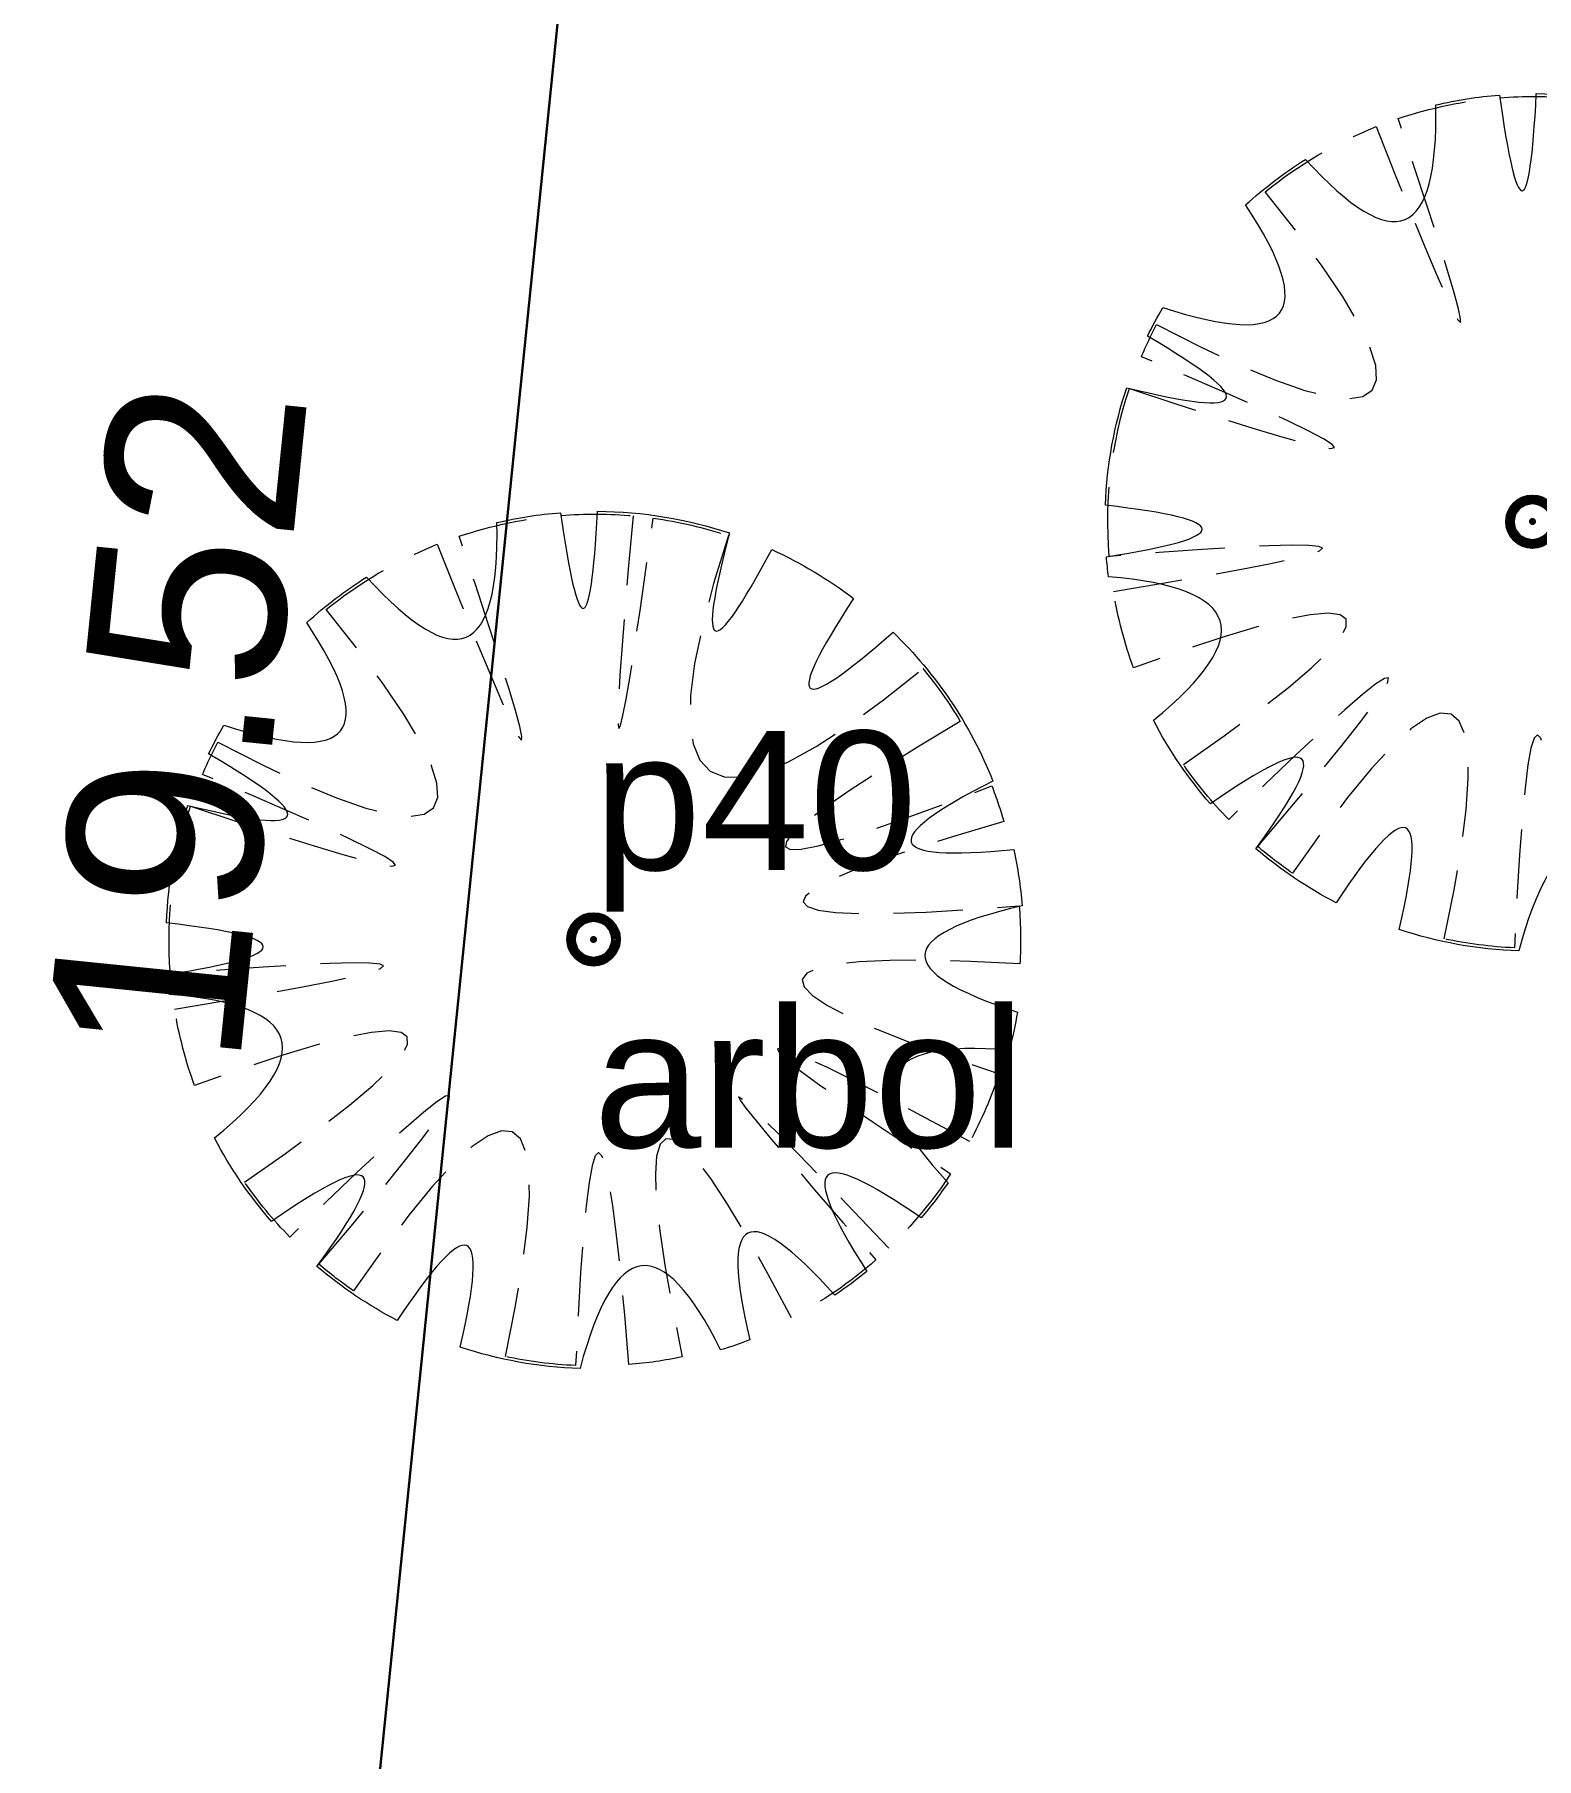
# Model space of a CAD drawing. Header units: metres. Extents: x 859577 to 860336, y 1645916 to 1646650.
# Drawn here: x 859934.48 to 859939.89, y 1645995.6 to 1646001.81 of the extents above; entities that cross this region are included whole.
import ezdxf

# ---------------------------------------------------------------- set-up
doc = ezdxf.new("R2010")
doc.units = ezdxf.units.M
doc.linetypes.add('DASHED', pattern=[0.75, 0.5, -0.25])
for name, color, linetype in [('A-CALZADA', 252, 'Continuous'), ('C-PROP-LINE', 230, 'Continuous'), ('C-PROP-LINE-TEXT', 7, 'Continuous')]:
    doc.layers.add(name, color=color, linetype=linetype)
for name, color, linetype, lineweight in [('arbol', 174, 'Continuous', 100), ('HATCH', 253, 'Continuous', 0), ('VIEW THIC 0.0', 7, 'Continuous', 0)]:
    doc.layers.add(name, color=color, linetype=linetype, lineweight=lineweight)
doc.styles.get("Standard").update_dxf_attribs({"font": 'arial.ttf'})

# ---------------------------------------------------------------- blocks, each defined once
blk = doc.blocks.new('06092026_CAMPO')
at = {"layer": 'arbol'}
for p in [(859939.8702, 1646000.0533, 38.7619), (859936.4895, 1645998.5496, 38.1101)]:
    blk.add_point(p, dxfattribs=at)
for s, p in [('p40', (859936.4895, 1645998.7996)), ('arbol', (859936.4895, 1645997.7996))]:
    blk.add_text(s, height=0.5, dxfattribs=at).set_placement(p)
blk = doc.blocks.new('*U21')
at = {"layer": 'HATCH', "lineweight": 70, "ltscale": 2}
for radius in [0.0888, 0.0722]:
    blk.add_circle((99.2807, -0.5046), radius, dxfattribs=at)
at = {"layer": 'VIEW THIC 0.0', "ltscale": 0.5}
for points in [[(98.4637, 0.7995), (98.7857, 0.4463), (98.9421, 0.5117), (98.9331, 0.9958)], [(98.9331, 0.9958), (99.0073, 1.0131), (99.0836, 1.0252), (99.1618, 1.0314)], [(99.1618, 1.0314), (99.2268, 0.5704), (99.2711, 0.572), (99.2948, 1.0364)], [(99.1618, 1.0314), (99.1618, 1.0314), (99.1618, 1.0314), (99.1618, 1.0314)], [(99.2948, 1.0364), (99.4599, 1.0356), (99.6198, 1.0083), (99.7701, 0.9585)], [(99.7701, 0.9585), (99.6522, 0.5077), (99.7029, 0.4878), (99.9224, 0.8988)], [(99.9224, 0.8988), (100.0273, 0.8511), (100.1263, 0.7919), (100.2174, 0.7226)], [(98.2482, 0.6356), (98.3149, 0.6962), (98.3869, 0.7511), (98.4637, 0.7995)], [(100.2174, 0.7226), (99.9621, 0.3328), (100.0094, 0.2923), (100.3591, 0.6012)], [(97.9497, 0.2659), (98.4102, 0.1166), (98.5096, 0.2399), (98.2482, 0.6356)], [(100.3591, 0.6012), (100.5136, 0.4517), (100.6374, 0.2698), (100.7191, 0.0652)], [(97.8949, 0.1628), (97.9119, 0.1979), (97.9301, 0.2323), (97.9497, 0.2659)], [(97.8198, -0.0224), (98.2729, -0.1343), (98.298, -0.0726), (97.8949, 0.1628)], [(100.7191, 0.0652), (100.3019, -0.1457), (100.3269, -0.2277), (100.7941, -0.1807)], [(97.743, -0.4454), (97.7487, -0.2988), (97.7752, -0.1567), (97.8198, -0.0224)], [(100.7941, -0.1807), (100.8083, -0.2467), (100.8184, -0.3145), (100.8239, -0.3836)], [(100.8239, -0.3836), (100.3625, -0.4923), (100.357, -0.6198), (100.8072, -0.7662)], [(100.8239, -0.3836), (100.8239, -0.3836), (100.8239, -0.3836), (100.8239, -0.3836)], [(97.7468, -0.6306), (98.2077, -0.56), (98.2065, -0.4983), (97.743, -0.4454)], [(97.7543, -0.7031), (97.7513, -0.6791), (97.7488, -0.655), (97.7468, -0.6306)], [(97.7468, -0.6306), (97.7468, -0.6306), (97.7468, -0.6306), (97.7468, -0.6306)], [(97.9159, -1.2195), (98.2899, -0.9139), (98.236, -0.7418), (97.7543, -0.7031)], [(100.8072, -0.7662), (100.7994, -0.8126), (100.7894, -0.8585), (100.7773, -0.9035)], [(100.7773, -0.9035), (100.3007, -0.8644), (100.2274, -1.0236), (100.5573, -1.381)], [(98.1213, -1.5204), (98.0417, -1.4291), (97.9726, -1.3282), (97.9159, -1.2195)], [(98.285, -1.6821), (98.5605, -1.3059), (98.506, -1.252), (98.1213, -1.5204)], [(100.4603, -1.5074), (100.0764, -1.2399), (100.0112, -1.304), (100.2647, -1.6999)], [(100.5573, -1.381), (100.5271, -1.4248), (100.4948, -1.467), (100.4603, -1.5074)], [(98.8006, -1.9727), (98.9075, -1.5175), (98.8319, -1.4855), (98.574, -1.8768)], [(100.1493, -1.7858), (99.8341, -1.4346), (99.7322, -1.488), (99.8437, -1.9464)], [(98.574, -1.8768), (98.4704, -1.8228), (98.3735, -1.7574), (98.285, -1.6821)], [(99.7385, -1.9828), (99.5259, -1.5568), (99.3571, -1.5791), (99.2321, -2.0498)], [(100.2647, -1.6999), (100.2277, -1.7303), (100.1893, -1.7591), (100.1493, -1.7858)], [(99.2321, -2.0498), (99.0825, -2.0448), (98.9375, -2.0182), (98.8006, -1.9727)], [(99.8437, -1.9464), (99.8093, -1.9598), (99.7742, -1.9719), (99.7385, -1.9828)]]:
    blk.add_open_spline(points, degree=3, dxfattribs=at)
at = {"layer": 'VIEW THIC 0.0', "linetype": 'DASHED', "ltscale": 0.5}
for points in [[(98.7974, 0.9466), (98.9132, 0.9855), (99.0355, 1.011), (99.1627, 1.0212)], [(99.1627, 1.0212), (99.2508, 1.0282), (99.3378, 1.0277), (99.423, 1.0201)], [(99.423, 1.0201), (99.3313, 0.0019), (99.3554, -0.0008), (99.4954, 1.0119)], [(99.4954, 1.0119), (99.5886, 0.999), (99.6794, 0.9777), (99.7669, 0.9487)], [(98.7179, 0.9175), (99.0962, -0.0323), (99.1227, -0.0225), (98.7974, 0.9466)], [(99.7669, 0.9487), (99.4459, -0.0218), (99.679, -0.1814), (100.4664, 0.4702)], [(98.3183, 0.6823), (98.4375, 0.7795), (98.5719, 0.8593), (98.7179, 0.9175)], [(97.9277, 0.205), (98.8328, -0.2697), (98.963, -0.1106), (98.3183, 0.6823)], [(100.4664, 0.4702), (100.5159, 0.4105), (100.5611, 0.3469), (100.6013, 0.2799)], [(100.6013, 0.2799), (99.724, -0.2448), (99.7619, -0.3221), (100.7149, 0.0479)], [(97.8728, 0.089), (97.8895, 0.1285), (97.9078, 0.1672), (97.9277, 0.205)], [(97.8295, -0.0256), (98.8001, -0.3466), (98.8145, -0.3084), (97.8728, 0.089)], [(100.7149, 0.0479), (100.7312, 0.0058), (100.7457, -0.037), (100.7583, -0.0806)], [(97.7571, -0.6298), (97.7401, -0.419), (97.7668, -0.2146), (97.8295, -0.0256)], [(100.7583, -0.0806), (99.7763, -0.3649), (99.7948, -0.4662), (100.8137, -0.3844)], [(100.8137, -0.3844), (100.8193, -0.4546), (100.8201, -0.5241), (100.8163, -0.5925)], [(97.7724, -0.7559), (98.781, -0.59), (98.7759, -0.548), (97.7571, -0.6298)], [(100.8163, -0.5925), (99.7957, -0.5356), (99.7706, -0.6676), (100.7412, -0.9886)], [(97.8442, -1.0311), (97.8122, -0.9431), (97.788, -0.8511), (97.7724, -0.7559)], [(98.0241, -1.3788), (98.865, -0.7977), (98.805, -0.6818), (97.8442, -1.0311)], [(100.636, -1.2324), (99.7356, -0.7489), (99.7125, -0.7876), (100.5667, -1.3485)], [(100.7412, -0.9886), (100.7131, -1.0732), (100.6778, -1.1548), (100.636, -1.2324)], [(98.2917, -1.6742), (98.9541, -0.8962), (98.9193, -0.8636), (98.1871, -1.5765)], [(100.3438, -1.6159), (99.6382, -0.8767), (99.6227, -0.8909), (100.2974, -1.6585)], [(98.9632, -2.0064), (99.178, -1.0069), (98.9959, -0.9282), (98.417, -1.7703)], [(99.993, -1.8675), (99.5212, -0.9606), (99.3904, -1.0073), (99.6003, -2.0078)], [(99.4081, -2.0354), (99.3263, -1.0166), (99.2623, -1.0177), (99.2163, -2.0389)], [(100.5667, -1.3485), (100.5027, -1.4457), (100.4279, -1.5355), (100.3438, -1.6159)], [(98.1871, -1.5765), (98.1276, -1.5154), (98.073, -1.4493), (98.0241, -1.3788)], [(98.417, -1.7703), (98.3736, -1.7404), (98.3318, -1.7083), (98.2917, -1.6742)], [(100.2974, -1.6585), (100.2048, -1.7399), (100.103, -1.8101), (99.993, -1.8675)], [(99.2163, -2.0389), (99.1301, -2.0351), (99.0455, -2.0241), (98.9632, -2.0064)], [(99.6003, -2.0078), (99.5377, -2.0209), (99.4735, -2.0302), (99.4081, -2.0354)], [(99.4081, -2.0354), (99.4081, -2.0354), (99.4081, -2.0354), (99.4081, -2.0354)]]:
    blk.add_open_spline(points, degree=3, dxfattribs=at)

msp = doc.modelspace()

# ---------------------------------------------------------------- linework, layer by layer
at = {"layer": 'A-CALZADA'}
msp.add_lwpolyline([(859937.59927, 1646009.78553), (859939.70319, 1646008.50993, -0.3245642), (859944.17082, 1645998.31272), (859944.17082, 1645998.31272), (859942.46169, 1645991.46851, -0.1849432), (859940.00139, 1645987.95187), (859891.6733, 1645955.27237)], format="xyb", dxfattribs=at)
at = {"layer": 'C-PROP-LINE', "color": 2, "lineweight": 30}
msp.add_lwpolyline([(859905.14653, 1646017.11983), (859911.92024, 1646024.18511), (859937.08016, 1646008.93082), (859935.1059, 1645989.50806), (859934.41055, 1645989.0337)], close=True, dxfattribs=at)
msp.add_lwpolyline([(859905.14653, 1646017.11983), (859911.92024, 1646024.18511), (859937.08016, 1646008.93082), (859935.1059, 1645989.50806), (859934.41055, 1645989.0337)], close=True, dxfattribs=at)

# ---------------------------------------------------------------- block references
msp.add_blockref('06092026_CAMPO', (0, 0))
at = {"layer": 'HATCH', "color": 254, "ltscale": 0.2, "true_color": 0xe1cfb7}
for p in [(859840.58947, 1646000.55785, 38.7619), (859837.2088, 1645999.05419, 38.11009)]:
    msp.add_blockref('*U21', p, dxfattribs=at)

# ---------------------------------------------------------------- texts
at = {"layer": 'C-PROP-LINE-TEXT', "color": 252, "linetype": 'Continuous', "lineweight": 0, "true_color": 0x939598, "insert": (859935.34687, 1645999.29529), "char_height": 0.7, "attachment_point": 8, "rotation": 84.196008}
msp.add_mtext('19.52', dxfattribs=at)

doc.saveas('drawing.dxf')
